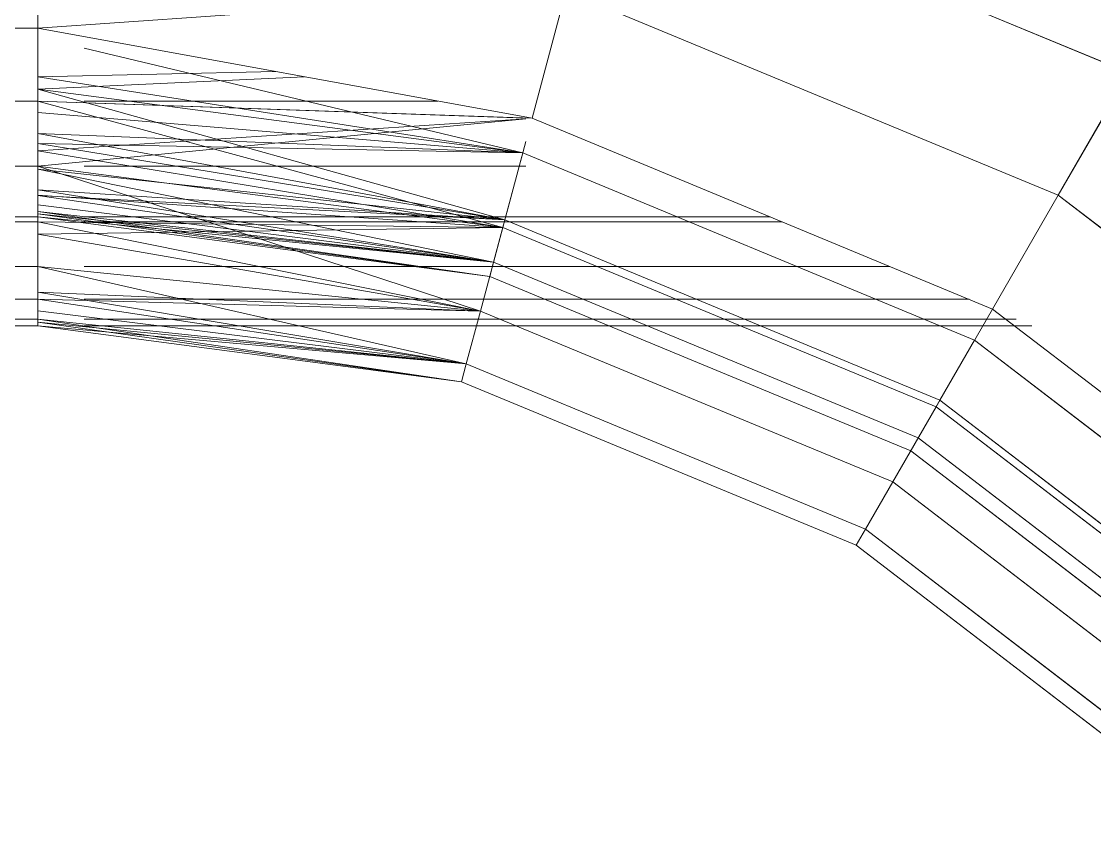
# Model space of a CAD drawing. Header units: centimetres. Extents: x -13689 to 3489, y -437 to 1921.
# Drawn here: x -2937.549 to -2936.565, y 189.836 to 190.579 of the extents above; entities that cross this region are included whole.
import ezdxf

# ---------------------------------------------------------------- set-up
doc = ezdxf.new("R2010")
doc.units = ezdxf.units.CM
doc.layers.add('M-EQPM', color=7, linetype='Continuous', lineweight=9)

# ---------------------------------------------------------------- blocks, each defined once
blk = doc.blocks.new('EQ-05-007 - EQ-05-007_dwg_Agrupar_314-1548995-Sección 3-2')
at = {"layer": 'M-EQPM', "color": 136, "true_color": 0x007f7f}
for p, q in [((-2070.36803, 190.55473), (-2069.96606, 190.45865)), ((-2070.4105, 190.51716), (-2070.16621, 190.52844)), ((-2070.16621, 190.52844), (-2070.4105, 190.51716)), ((-2070.4105, 190.51716), (-2069.96606, 190.45865)), ((-2070.4105, 190.51716), (-2069.98252, 190.39725)), ((-2070.4105, 190.51716), (-2069.96606, 190.45865)), ((-2070.4105, 190.50611), (-2069.96327, 190.49057)), ((-2070.4105, 190.50611), (-2069.98436, 190.39035)), ((-2070.4105, 190.50611), (-2069.96327, 190.49057)), ((-2070.4105, 190.50611), (-2069.96327, 190.49057)), ((-2070.4105, 190.50611), (-2069.96327, 190.49057)), ((-2070.4105, 190.50611), (-2069.96327, 190.49057)), ((-2070.4105, 190.50611), (-2069.96327, 190.49057)), ((-2070.4105, 190.44645), (-2069.96327, 190.48982)), ((-2069.96327, 190.48982), (-2070.4105, 190.44645)), ((-2070.4105, 190.47639), (-2069.98252, 190.39725)), ((-2070.4105, 190.47639), (-2069.98252, 190.39725)), ((-2070.4105, 190.47639), (-2069.96606, 190.45865)), ((-2070.4105, 190.47639), (-2069.98252, 190.39725)), ((-2069.98436, 190.39035), (-2069.96327, 190.46906)), ((-2069.96327, 190.46906), (-2069.98436, 190.39035)), ((-2069.96606, 190.45865), (-2069.96327, 190.46906)), ((-2069.96327, 190.46906), (-2069.96606, 190.45865)), ((-2069.98252, 190.39725), (-2069.96606, 190.45865)), ((-2069.96606, 190.45865), (-2069.98252, 190.39725)), ((-2069.55192, 190.2871), (-2069.96606, 190.45865)), ((-2069.55192, 190.2871), (-2069.96606, 190.45865)), ((-2070.4105, 190.44645), (-2069.98436, 190.39035)), ((-2070.4105, 190.44645), (-2070.00493, 190.31359)), ((-2070.4105, 190.44645), (-2069.98436, 190.39035)), ((-2070.4105, 190.4436), (-2069.98252, 190.39725)), ((-2070.4105, 190.4436), (-2069.99286, 190.35865)), ((-2070.4105, 190.4436), (-2069.98252, 190.39725)), ((-2070.4105, 190.41958), (-2069.99286, 190.35865)), ((-2070.4105, 190.41958), (-2069.98252, 190.39725)), ((-2070.4105, 190.41958), (-2069.99286, 190.35865)), ((-2070.4105, 190.40492), (-2069.99639, 190.34548)), ((-2070.4105, 190.40492), (-2069.99286, 190.35865)), ((-2070.4105, 190.40492), (-2069.99286, 190.35865)), ((-2070.4105, 190.4), (-2069.99639, 190.34548)), ((-2070.4105, 190.4), (-2069.99286, 190.35865)), ((-2069.98252, 190.39725), (-2069.99286, 190.35865)), ((-2069.98252, 190.39725), (-2069.99286, 190.35865)), ((-2069.5837, 190.23205), (-2069.98252, 190.39725)), ((-2069.5837, 190.23205), (-2069.98252, 190.39725)), ((-2070.4105, 190.39549), (-2070.00493, 190.31359)), ((-2070.4105, 190.39549), (-2070.00493, 190.31359)), ((-2070.4105, 190.39549), (-2069.98436, 190.39035)), ((-2070.00493, 190.31359), (-2069.98436, 190.39035)), ((-2069.98436, 190.39035), (-2070.00493, 190.31359)), ((-2069.58727, 190.22586), (-2069.98436, 190.39035)), ((-2069.58727, 190.22586), (-2069.98436, 190.39035)), ((-2069.99286, 190.35865), (-2069.99639, 190.34548)), ((-2069.99639, 190.34548), (-2069.99286, 190.35865)), ((-2069.60368, 190.19744), (-2069.99286, 190.35865)), ((-2069.60368, 190.19744), (-2069.99286, 190.35865)), ((-2070.4105, 190.3545), (-2070.00493, 190.31359)), ((-2070.4105, 190.3545), (-2070.01786, 190.26535)), ((-2070.4105, 190.3545), (-2070.00493, 190.31359)), ((-2069.6105, 190.18564), (-2069.99639, 190.34548)), ((-2070.4105, 190.32447), (-2070.01786, 190.26535)), ((-2070.4105, 190.32447), (-2070.00493, 190.31359)), ((-2070.4105, 190.32447), (-2070.01786, 190.26535)), ((-2070.00493, 190.31359), (-2070.01786, 190.26535)), ((-2070.00493, 190.31359), (-2070.01786, 190.26535)), ((-2069.627, 190.15705), (-2070.00493, 190.31359)), ((-2069.627, 190.15705), (-2070.00493, 190.31359)), ((-2069.58727, 190.22586), (-2069.5355, 190.31554)), ((-2069.5355, 190.31554), (-2069.58727, 190.22586)), ((-2070.4105, 190.30616), (-2070.02227, 190.24889)), ((-2070.4105, 190.30616), (-2070.01786, 190.26535)), ((-2070.4105, 190.30616), (-2070.01786, 190.26535)), ((-2070.4105, 190.3), (-2070.02227, 190.24889)), ((-2070.4105, 190.3), (-2070.01786, 190.26535)), ((-2069.5837, 190.23205), (-2069.55192, 190.2871)), ((-2069.55192, 190.2871), (-2069.5837, 190.23205)), ((-2069.19628, 190.01421), (-2069.55192, 190.2871)), ((-2069.19628, 190.01421), (-2069.55192, 190.2871)), ((-2069.55192, 190.2871), (-2069.19628, 190.01421)), ((-2069.19628, 190.01421), (-2069.55192, 190.2871)), ((-2070.01786, 190.26535), (-2070.02227, 190.24889)), ((-2070.02227, 190.24889), (-2070.01786, 190.26535)), ((-2069.65198, 190.11379), (-2070.01786, 190.26535)), ((-2069.65198, 190.11379), (-2070.01786, 190.26535)), ((-2069.6605, 190.09904), (-2070.02227, 190.24889)), ((-2069.5837, 190.23205), (-2069.60368, 190.19744)), ((-2069.5837, 190.23205), (-2069.60368, 190.19744)), ((-2069.24123, 189.96926), (-2069.5837, 190.23205)), ((-2069.24123, 189.96926), (-2069.5837, 190.23205)), ((-2069.627, 190.15705), (-2069.58727, 190.22586)), ((-2069.58727, 190.22586), (-2069.627, 190.15705)), ((-2069.24628, 189.96421), (-2069.58727, 190.22586)), ((-2069.24628, 189.96421), (-2069.58727, 190.22586)), ((-2069.60368, 190.19744), (-2069.6105, 190.18564)), ((-2069.6105, 190.18564), (-2069.60368, 190.19744)), ((-2069.26949, 189.94101), (-2069.60368, 190.19744)), ((-2069.26949, 189.94101), (-2069.60368, 190.19744)), ((-2069.27913, 189.93137), (-2069.6105, 190.18564)), ((-2069.627, 190.15705), (-2069.65198, 190.11379)), ((-2069.627, 190.15705), (-2069.65198, 190.11379)), ((-2069.30247, 189.90803), (-2069.627, 190.15705)), ((-2069.30247, 189.90803), (-2069.627, 190.15705)), ((-2069.65198, 190.11379), (-2069.6605, 190.09904)), ((-2069.6605, 190.09904), (-2069.65198, 190.11379)), ((-2069.33779, 189.87271), (-2069.65198, 190.11379)), ((-2069.33779, 189.87271), (-2069.65198, 190.11379)), ((-2069.34984, 189.86066), (-2069.6605, 190.09904))]:
    blk.add_line(p, q, dxfattribs=at)
at = {"layer": 'M-EQPM', "color": 136, "true_color": 0x007f7f, "flags": 128}
for points in [[(-2070.4105, 190.51716), (-2069.96606, 190.45865), (-2070.36803, 190.55473)], [(-2069.96327, 190.46906), (-2069.96606, 190.45865), (-2070.36803, 190.55473)], [(-2070.16621, 190.52844), (-2070.4105, 190.51716), (-2069.96606, 190.45865), (-2069.55192, 190.2871)], [(-2070.4105, 190.41958), (-2069.98252, 190.39725), (-2069.99286, 190.35865), (-2070.4105, 190.41958), (-2069.98252, 190.39725), (-2070.4105, 190.4436), (-2069.98252, 190.39725), (-2070.4105, 190.47639), (-2069.96606, 190.45865), (-2070.4105, 190.51716)], [(-2069.98252, 190.39725), (-2070.4105, 190.51716), (-2069.96606, 190.45865), (-2069.98252, 190.39725), (-2069.5837, 190.23205), (-2069.55192, 190.2871), (-2069.19628, 190.01421), (-2069.24123, 189.96926), (-2068.97845, 189.62679), (-2068.92339, 189.65858), (-2068.75185, 189.24443), (-2068.71466, 188.8)], [(-2070.4105, 190.47639), (-2069.98252, 190.39725), (-2070.4105, 190.51716)], [(-2069.96327, 190.46906), (-2069.98436, 190.39035), (-2070.4105, 190.50611), (-2069.98436, 190.39035), (-2070.4105, 190.44645)], [(-2069.96327, 190.48982), (-2070.4105, 190.44645), (-2069.98436, 190.39035), (-2069.96327, 190.46906)], [(-2068.7341, 188.8), (-2068.81325, 189.22798), (-2068.75185, 189.24443), (-2068.92339, 189.65858), (-2068.97845, 189.62679), (-2069.24123, 189.96926), (-2069.19628, 190.01421), (-2069.55192, 190.2871), (-2069.5837, 190.23205), (-2069.98252, 190.39725), (-2070.4105, 190.47639)], [(-2070.4105, 190.47639), (-2069.96606, 190.45865), (-2069.98252, 190.39725), (-2069.96606, 190.45865), (-2069.55192, 190.2871), (-2069.5837, 190.23205), (-2069.24123, 189.96926), (-2069.19628, 190.01421), (-2068.92339, 189.65858), (-2068.97845, 189.62679), (-2068.81325, 189.22798), (-2068.7669, 188.8)], [(-2069.96327, 190.46906), (-2069.98436, 190.39035), (-2070.00493, 190.31359), (-2070.4105, 190.32447), (-2070.01786, 190.26535), (-2070.02227, 190.24889), (-2069.6605, 190.09904), (-2069.65198, 190.11379), (-2070.01786, 190.26535), (-2070.00493, 190.31359), (-2070.4105, 190.39549)], [(-2068.96161, 189.18823), (-2069.11146, 189.55), (-2069.0967, 189.55852), (-2069.33779, 189.87271), (-2069.30247, 189.90803), (-2069.627, 190.15705), (-2069.58727, 190.22586), (-2069.98436, 190.39035), (-2069.96327, 190.46906)], [(-2069.55192, 190.2871), (-2069.96606, 190.45865), (-2069.96327, 190.46906)], [(-2068.7669, 188.8), (-2068.81325, 189.22798), (-2068.97845, 189.62679), (-2068.92339, 189.65858), (-2069.19628, 190.01421), (-2069.24123, 189.96926), (-2069.5837, 190.23205), (-2069.55192, 190.2871), (-2069.96606, 190.45865), (-2069.98252, 190.39725), (-2070.4105, 190.4436)], [(-2070.4105, 190.44645), (-2070.00493, 190.31359), (-2070.4105, 190.44645), (-2069.98436, 190.39035), (-2070.00493, 190.31359), (-2070.4105, 190.39549)], [(-2069.5355, 190.31554), (-2069.58727, 190.22586), (-2069.98436, 190.39035), (-2070.4105, 190.39549), (-2069.98436, 190.39035), (-2070.4105, 190.44645)], [(-2070.4105, 190.41958), (-2069.99286, 190.35865), (-2070.4105, 190.4436), (-2069.98252, 190.39725), (-2069.5837, 190.23205), (-2069.60368, 190.19744), (-2069.26949, 189.94101), (-2069.24123, 189.96926), (-2068.97845, 189.62679), (-2069.01305, 189.60681), (-2068.85185, 189.21764), (-2068.79944, 188.8)], [(-2068.78577, 188.8), (-2068.85185, 189.21764), (-2068.81325, 189.22798), (-2068.97845, 189.62679), (-2069.01305, 189.60681), (-2069.26949, 189.94101), (-2069.24123, 189.96926), (-2069.5837, 190.23205), (-2069.60368, 190.19744), (-2069.99286, 190.35865), (-2069.98252, 190.39725), (-2069.99286, 190.35865), (-2070.4105, 190.4436)], [(-2070.4105, 190.41958), (-2069.99286, 190.35865), (-2070.4105, 190.40492), (-2069.99639, 190.34548), (-2070.4105, 190.4)], [(-2070.4105, 190.41958), (-2069.99286, 190.35865), (-2070.4105, 190.4)], [(-2069.27913, 189.93137), (-2069.6105, 190.18564), (-2069.60368, 190.19744), (-2069.5837, 190.23205), (-2069.98252, 190.39725), (-2069.99286, 190.35865), (-2069.60368, 190.19744), (-2069.99286, 190.35865), (-2069.99639, 190.34548), (-2069.6105, 190.18564), (-2069.60368, 190.19744), (-2069.99286, 190.35865), (-2070.4105, 190.40492)], [(-2070.4105, 190.40492), (-2069.99639, 190.34548), (-2069.99286, 190.35865), (-2069.99639, 190.34548), (-2069.99286, 190.35865), (-2070.4105, 190.40492)], [(-2070.4105, 190.40492), (-2069.99286, 190.35865), (-2070.4105, 190.4), (-2069.99639, 190.34548), (-2069.6105, 190.18564), (-2069.60368, 190.19744), (-2069.26949, 189.94101), (-2069.27913, 189.93137), (-2069.6105, 190.18564), (-2069.60368, 190.19744), (-2069.26949, 189.94101), (-2069.60368, 190.19744), (-2069.5837, 190.23205), (-2069.24123, 189.96926), (-2069.26949, 189.94101), (-2069.27913, 189.93137), (-2069.02486, 189.6), (-2069.01305, 189.60681), (-2068.85185, 189.21764), (-2068.86502, 189.21411), (-2068.80772, 188.8)], [(-2070.4105, 190.3545), (-2070.00493, 190.31359), (-2070.4105, 190.39549)], [(-2070.4105, 190.3545), (-2070.00493, 190.31359), (-2070.4105, 190.39549)], [(-2070.4105, 190.32447), (-2070.00493, 190.31359), (-2069.98436, 190.39035), (-2069.58727, 190.22586), (-2069.5355, 190.31554)], [(-2069.17306, 190.03744), (-2069.24628, 189.96421), (-2069.58727, 190.22586), (-2069.627, 190.15705), (-2070.00493, 190.31359), (-2070.4105, 190.3545)], [(-2070.4105, 190.3545), (-2070.01786, 190.26535), (-2070.4105, 190.3545), (-2070.00493, 190.31359), (-2070.01786, 190.26535), (-2070.02227, 190.24889), (-2069.6605, 190.09904)], [(-2070.4105, 190.32447), (-2070.01786, 190.26535), (-2070.4105, 190.30616)], [(-2069.6605, 190.09904), (-2069.65198, 190.11379), (-2070.01786, 190.26535), (-2070.4105, 190.32447)], [(-2070.4105, 190.32447), (-2070.01786, 190.26535), (-2070.4105, 190.30616)], [(-2069.17306, 190.03744), (-2069.24628, 189.96421), (-2069.58727, 190.22586), (-2069.627, 190.15705), (-2070.00493, 190.31359), (-2070.01786, 190.26535), (-2069.65198, 190.11379), (-2069.33779, 189.87271), (-2069.34984, 189.86066), (-2069.6605, 190.09904), (-2069.65198, 190.11379), (-2069.627, 190.15705), (-2069.30247, 189.90803), (-2069.24628, 189.96421), (-2068.98463, 189.62322), (-2068.89495, 189.675)], [(-2069.5355, 190.31554), (-2069.58727, 190.22586), (-2069.24628, 189.96421), (-2069.30247, 189.90803), (-2069.05345, 189.58349), (-2069.0967, 189.55852), (-2068.94515, 189.19264), (-2068.96161, 189.18823)], [(-2069.5355, 190.31554), (-2069.58727, 190.22586), (-2069.24628, 189.96421), (-2069.30247, 189.90803), (-2069.05345, 189.58349), (-2069.0967, 189.55852), (-2068.94515, 189.19264), (-2068.90703, 188.8), (-2068.94515, 189.19264), (-2068.96161, 189.18823), (-2068.90703, 188.8), (-2068.90434, 186.8)], [(-2070.4105, 190.30616), (-2070.01786, 190.26535), (-2070.4105, 190.3)], [(-2070.4105, 190.3), (-2070.02227, 190.24889), (-2070.4105, 190.30616), (-2070.02227, 190.24889), (-2070.01786, 190.26535), (-2070.4105, 190.30616)], [(-2068.89495, 189.675), (-2068.98463, 189.62322), (-2069.24628, 189.96421), (-2069.30247, 189.90803), (-2069.627, 190.15705), (-2069.65198, 190.11379), (-2069.33779, 189.87271), (-2069.0967, 189.55852), (-2069.11146, 189.55), (-2069.34984, 189.86066), (-2069.33779, 189.87271), (-2069.30247, 189.90803), (-2069.05345, 189.58349), (-2068.98463, 189.62322), (-2068.82015, 189.22613), (-2068.72013, 189.25293)]]:
    blk.add_lwpolyline(points, dxfattribs=at)
for points in [[(-2069.96327, 190.46906), (-2069.96606, 190.45865)], [(-2069.11146, 189.55), (-2069.34984, 189.86066), (-2069.33779, 189.87271), (-2069.65198, 190.11379), (-2069.627, 190.15705), (-2070.00493, 190.31359), (-2069.98436, 190.39035), (-2069.58727, 190.22586), (-2069.627, 190.15705), (-2069.30247, 189.90803), (-2069.33779, 189.87271), (-2069.0967, 189.55852)], [(-2069.34984, 189.86066), (-2069.6605, 190.09904), (-2069.65198, 190.11379), (-2070.01786, 190.26535), (-2070.00493, 190.31359), (-2069.627, 190.15705), (-2069.65198, 190.11379), (-2069.33779, 189.87271)], [(-2070.01786, 190.26535), (-2070.4105, 190.3), (-2070.02227, 190.24889)]]:
    blk.add_lwpolyline(points, close=True, dxfattribs=at)
blk = doc.blocks.new('EQ-05-007 - EQ-05-007_dwg_Agrupar_317-1548996-Sección 3-2')
at = {"layer": 'M-EQPM', "color": 136, "true_color": 0x007f7f}
for p, q in [((-2069.89286, 190.73185), (-2069.4105, 190.53205)), ((-2070.4105, 190.573), (-2070.4105, 190.64549)), ((-2070.4105, 190.573), (-2069.92635, 190.60685)), ((-2069.95756, 190.49037), (-2069.92635, 190.60685)), ((-2069.92635, 190.60685), (-2069.4752, 190.41998)), ((-2070.4105, 190.573), (-2086.4105, 190.573)), ((-2070.4105, 190.50611), (-2070.4105, 190.573)), ((-2069.95756, 190.49037), (-2070.4105, 190.573)), ((-2069.96606, 190.45865), (-2070.36803, 190.55473)), ((-2070.19257, 190.53324), (-2070.4105, 190.52848)), ((-2070.19257, 190.53324), (-2070.4105, 190.52848)), ((-2070.4105, 190.52848), (-2069.96606, 190.45865)), ((-2069.4752, 190.41998), (-2069.4105, 190.53205)), ((-2069.98252, 190.39725), (-2070.4105, 190.51716)), ((-2069.96606, 190.45865), (-2070.4105, 190.51716)), ((-2070.4105, 190.50611), (-2086.4105, 190.50611)), ((-2069.98436, 190.39035), (-2070.4105, 190.50611)), ((-2070.4105, 190.44645), (-2070.4105, 190.50611)), ((-2070.4105, 190.50611), (-2069.95756, 190.49037)), ((-2069.96327, 190.49057), (-2070.4105, 190.50611)), ((-2070.4105, 190.50611), (-2069.96327, 190.49057)), ((-2069.96327, 190.49057), (-2070.4105, 190.50611)), ((-2069.96606, 190.45865), (-2070.4105, 190.49584)), ((-2069.96327, 190.48999), (-2070.4105, 190.4606)), ((-2070.4105, 190.4606), (-2069.96327, 190.48999)), ((-2069.95756, 190.49037), (-2069.5355, 190.31554)), ((-2069.98252, 190.39725), (-2070.4105, 190.47639)), ((-2069.96606, 190.45865), (-2070.4105, 190.46741)), ((-2070.4105, 190.46741), (-2069.98252, 190.39725)), ((-2069.98436, 190.39035), (-2069.96327, 190.46906)), ((-2069.96327, 190.46906), (-2069.98436, 190.39035)), ((-2069.96606, 190.45865), (-2069.96327, 190.46906)), ((-2069.96327, 190.46906), (-2069.96606, 190.45865)), ((-2069.98436, 190.39035), (-2070.4105, 190.4606)), ((-2069.98252, 190.39725), (-2069.96606, 190.45865)), ((-2069.96606, 190.45865), (-2069.98252, 190.39725)), ((-2069.96606, 190.45865), (-2069.55192, 190.2871)), ((-2069.96606, 190.45865), (-2069.55192, 190.2871)), ((-2070.4105, 190.44645), (-2086.4105, 190.44645)), ((-2070.00493, 190.31359), (-2070.4105, 190.44645)), ((-2070.4105, 190.39549), (-2070.4105, 190.44645)), ((-2069.98436, 190.39035), (-2070.4105, 190.44645)), ((-2069.98252, 190.39725), (-2070.4105, 190.4436)), ((-2069.98252, 190.39725), (-2070.4105, 190.4436)), ((-2069.98252, 190.39725), (-2070.4105, 190.42472)), ((-2070.4105, 190.42472), (-2069.99286, 190.35865)), ((-2069.98436, 190.39035), (-2070.4105, 190.4198)), ((-2069.99286, 190.35865), (-2070.4105, 190.41958)), ((-2070.4105, 190.41958), (-2069.98252, 190.39725)), ((-2069.5355, 190.31554), (-2069.4752, 190.41998)), ((-2069.4752, 190.41998), (-2069.08779, 190.12271)), ((-2069.99286, 190.35865), (-2070.4105, 190.41105)), ((-2070.4105, 190.4), (-2086.4105, 190.4)), ((-2069.99639, 190.34548), (-2070.4105, 190.40492)), ((-2070.4105, 190.40492), (-2069.99286, 190.35865)), ((-2069.99639, 190.34548), (-2070.4105, 190.40277)), ((-2069.99286, 190.35865), (-2070.4105, 190.40277)), ((-2069.99639, 190.34548), (-2070.4105, 190.4)), ((-2069.99286, 190.35865), (-2069.98252, 190.39725)), ((-2069.98252, 190.39725), (-2069.99286, 190.35865)), ((-2069.98252, 190.39725), (-2069.5837, 190.23205)), ((-2069.98252, 190.39725), (-2069.5837, 190.23205)), ((-2070.4105, 190.39549), (-2086.4105, 190.39549)), ((-2070.00493, 190.31359), (-2070.4105, 190.39549)), ((-2070.4105, 190.3545), (-2070.4105, 190.39549)), ((-2069.98436, 190.39035), (-2070.4105, 190.38427)), ((-2070.00493, 190.31359), (-2069.98436, 190.39035)), ((-2069.98436, 190.39035), (-2070.00493, 190.31359)), ((-2069.98436, 190.39035), (-2069.58727, 190.22586)), ((-2069.98436, 190.39035), (-2069.58727, 190.22586)), ((-2070.00493, 190.31359), (-2070.4105, 190.38427)), ((-2069.99639, 190.34548), (-2069.99286, 190.35865)), ((-2069.99639, 190.34548), (-2069.99286, 190.35865)), ((-2069.99286, 190.35865), (-2069.60368, 190.19744)), ((-2069.99286, 190.35865), (-2069.60368, 190.19744)), ((-2070.4105, 190.3545), (-2086.4105, 190.3545)), ((-2070.4105, 190.32447), (-2070.4105, 190.3545)), ((-2070.00493, 190.31359), (-2070.4105, 190.3545)), ((-2070.00493, 190.31359), (-2070.4105, 190.3545)), ((-2069.99639, 190.34548), (-2069.6105, 190.18564)), ((-2070.00493, 190.31359), (-2070.4105, 190.3309)), ((-2070.4105, 190.3309), (-2070.01786, 190.26535)), ((-2070.4105, 190.32447), (-2086.4105, 190.32447)), ((-2070.4105, 190.30616), (-2070.4105, 190.32447)), ((-2070.01786, 190.26535), (-2070.4105, 190.32447)), ((-2070.4105, 190.32447), (-2070.00493, 190.31359)), ((-2070.01786, 190.26535), (-2070.4105, 190.31381)), ((-2070.01786, 190.26535), (-2070.00493, 190.31359)), ((-2070.00493, 190.31359), (-2070.01786, 190.26535)), ((-2070.00493, 190.31359), (-2069.627, 190.15705)), ((-2070.00493, 190.31359), (-2069.627, 190.15705)), ((-2069.58727, 190.22586), (-2069.5355, 190.31554)), ((-2069.5355, 190.31554), (-2069.58727, 190.22586)), ((-2069.5355, 190.31554), (-2069.17306, 190.03744)), ((-2070.4105, 190.30616), (-2086.4105, 190.30616)), ((-2070.4105, 190.3), (-2086.4105, 190.3)), ((-2070.02227, 190.24889), (-2070.4105, 190.30616)), ((-2070.4105, 190.30616), (-2070.4105, 190.3)), ((-2070.4105, 190.30616), (-2070.01786, 190.26535)), ((-2070.02227, 190.24889), (-2070.4105, 190.30347)), ((-2070.01786, 190.26535), (-2070.4105, 190.30347)), ((-2070.02227, 190.24889), (-2070.4105, 190.3)), ((-2069.5837, 190.23205), (-2069.55192, 190.2871)), ((-2069.55192, 190.2871), (-2069.5837, 190.23205)), ((-2069.55192, 190.2871), (-2069.19628, 190.01421)), ((-2069.55192, 190.2871), (-2069.19628, 190.01421)), ((-2069.19628, 190.01421), (-2069.55192, 190.2871)), ((-2069.55192, 190.2871), (-2069.19628, 190.01421)), ((-2070.02227, 190.24889), (-2070.01786, 190.26535)), ((-2070.02227, 190.24889), (-2070.01786, 190.26535)), ((-2070.01786, 190.26535), (-2069.65198, 190.11379)), ((-2070.01786, 190.26535), (-2069.65198, 190.11379)), ((-2070.02227, 190.24889), (-2069.6605, 190.09904)), ((-2069.60368, 190.19744), (-2069.5837, 190.23205)), ((-2069.5837, 190.23205), (-2069.60368, 190.19744)), ((-2069.5837, 190.23205), (-2069.24123, 189.96926)), ((-2069.5837, 190.23205), (-2069.24123, 189.96926)), ((-2069.627, 190.15705), (-2069.58727, 190.22586)), ((-2069.58727, 190.22586), (-2069.627, 190.15705)), ((-2069.58727, 190.22586), (-2069.24628, 189.96421)), ((-2069.58727, 190.22586), (-2069.24628, 189.96421)), ((-2069.60368, 190.19744), (-2069.6105, 190.18564)), ((-2069.6105, 190.18564), (-2069.60368, 190.19744)), ((-2069.60368, 190.19744), (-2069.26949, 189.94101)), ((-2069.60368, 190.19744), (-2069.26949, 189.94101)), ((-2069.6105, 190.18564), (-2069.27913, 189.93137)), ((-2069.65198, 190.11379), (-2069.627, 190.15705)), ((-2069.627, 190.15705), (-2069.65198, 190.11379)), ((-2069.627, 190.15705), (-2069.30247, 189.90803)), ((-2069.627, 190.15705), (-2069.30247, 189.90803)), ((-2069.65198, 190.11379), (-2069.6605, 190.09904)), ((-2069.6605, 190.09904), (-2069.65198, 190.11379)), ((-2069.65198, 190.11379), (-2069.33779, 189.87271)), ((-2069.65198, 190.11379), (-2069.33779, 189.87271)), ((-2069.6605, 190.09904), (-2069.34984, 189.86066))]:
    blk.add_line(p, q, dxfattribs=at)
at = {"layer": 'M-EQPM', "color": 136, "true_color": 0x007f7f, "flags": 128}
for points in [[(-2069.89286, 190.73185), (-2070.4105, 190.87822), (-2069.89286, 190.73185), (-2069.4105, 190.53205), (-2069.4752, 190.41998), (-2069.08779, 190.12271)], [(-2069.17306, 190.03744), (-2069.5355, 190.31554), (-2069.4752, 190.41998), (-2069.92635, 190.60685), (-2069.89286, 190.73185), (-2070.4105, 190.8), (-2070.4105, 190.87822), (-2070.4105, 190.8), (-2086.4105, 190.8), (-2070.4105, 190.8), (-2070.4105, 190.72178), (-2070.4105, 190.8), (-2069.92635, 190.60685), (-2070.4105, 190.8), (-2069.89286, 190.73185), (-2069.92635, 190.60685), (-2070.4105, 190.72178), (-2070.4105, 190.64549), (-2086.4105, 190.64549)], [(-2069.96327, 190.46906), (-2069.98436, 190.39035), (-2069.58727, 190.22586), (-2069.627, 190.15705), (-2069.30247, 189.90803), (-2069.33779, 189.87271), (-2069.34984, 189.86066), (-2069.6605, 190.09904), (-2069.65198, 190.11379), (-2069.33779, 189.87271), (-2069.0967, 189.55852), (-2069.05345, 189.58349), (-2069.30247, 189.90803), (-2069.24628, 189.96421), (-2069.58727, 190.22586), (-2069.5355, 190.31554), (-2069.95756, 190.49037), (-2069.92635, 190.60685), (-2070.4105, 190.573), (-2069.92635, 190.60685), (-2070.4105, 190.64549), (-2070.4105, 190.573), (-2086.4105, 190.573)], [(-2069.89286, 190.73185), (-2069.4105, 190.53205), (-2069.4752, 190.41998), (-2069.08779, 190.12271), (-2069.17306, 190.03744), (-2068.89495, 189.675), (-2068.98463, 189.62322), (-2068.82015, 189.22613), (-2068.8969, 189.20557), (-2068.88602, 188.8), (-2068.856, 188.8), (-2068.856, 186.8)], [(-2086.4105, 190.573), (-2070.4105, 190.573), (-2070.4105, 190.64549), (-2069.92635, 190.60685), (-2069.95756, 190.49037), (-2069.5355, 190.31554), (-2069.58727, 190.22586), (-2069.24628, 189.96421), (-2069.30247, 189.90803), (-2069.05345, 189.58349), (-2069.0967, 189.55852), (-2068.94515, 189.19264), (-2068.8969, 189.20557), (-2069.05345, 189.58349), (-2068.98463, 189.62322), (-2069.24628, 189.96421), (-2069.17306, 190.03744), (-2069.5355, 190.31554), (-2069.4752, 190.41998), (-2069.92635, 190.60685), (-2070.4105, 190.72178), (-2086.4105, 190.72178)], [(-2086.4105, 190.39549), (-2070.4105, 190.39549), (-2070.4105, 190.44645), (-2070.00493, 190.31359), (-2070.4105, 190.44645), (-2069.98436, 190.39035), (-2070.00493, 190.31359), (-2070.4105, 190.39549), (-2070.4105, 190.44645), (-2069.98436, 190.39035), (-2070.00493, 190.31359), (-2069.627, 190.15705), (-2069.65198, 190.11379), (-2069.6605, 190.09904), (-2070.02227, 190.24889), (-2070.01786, 190.26535), (-2069.65198, 190.11379), (-2069.33779, 189.87271)], [(-2069.30247, 189.90803), (-2069.627, 190.15705), (-2069.58727, 190.22586), (-2069.98436, 190.39035), (-2070.4105, 190.50611), (-2070.4105, 190.573), (-2069.95756, 190.49037)], [(-2086.4105, 190.39549), (-2086.4105, 190.44645), (-2070.4105, 190.44645), (-2070.4105, 190.50611), (-2069.95756, 190.49037), (-2070.4105, 190.573), (-2070.4105, 190.50611), (-2086.4105, 190.50611), (-2086.4105, 190.44645), (-2086.83663, 190.39035), (-2086.4105, 190.39549), (-2086.83663, 190.39035), (-2087.23372, 190.22586), (-2087.2855, 190.31554), (-2087.64793, 190.03744), (-2087.7332, 190.12271), (-2088.03048, 189.7353), (-2088.14255, 189.8), (-2088.34235, 189.31764), (-2088.46735, 189.35113)], [(-2070.4105, 190.47639), (-2069.98252, 190.39725), (-2070.4105, 190.51716), (-2069.96606, 190.45865), (-2070.36803, 190.55473)], [(-2069.96327, 190.46906), (-2069.96606, 190.45865), (-2070.36803, 190.55473)], [(-2070.19257, 190.53324), (-2070.4105, 190.52848), (-2069.96606, 190.45865), (-2069.98252, 190.39725), (-2070.4105, 190.46741), (-2069.96606, 190.45865), (-2070.4105, 190.49584)], [(-2070.4105, 190.52848), (-2069.96606, 190.45865), (-2069.96327, 190.46906)], [(-2086.4105, 190.50611), (-2070.4105, 190.50611), (-2069.95756, 190.49037)], [(-2069.96327, 190.46906), (-2069.98436, 190.39035), (-2070.4105, 190.50611), (-2070.4105, 190.44645), (-2086.4105, 190.44645), (-2086.4105, 190.39549)], [(-2070.4105, 190.49584), (-2069.96606, 190.45865), (-2069.55192, 190.2871), (-2069.5837, 190.23205), (-2069.24123, 189.96926), (-2069.19628, 190.01421), (-2068.92339, 189.65858), (-2068.97845, 189.62679), (-2068.81325, 189.22798), (-2068.75185, 189.24443)], [(-2069.96327, 190.48999), (-2070.4105, 190.4606), (-2069.98436, 190.39035), (-2069.96327, 190.46906)], [(-2070.4105, 190.47639), (-2069.98252, 190.39725), (-2069.96606, 190.45865), (-2069.55192, 190.2871), (-2069.5837, 190.23205), (-2069.24123, 189.96926), (-2069.19628, 190.01421), (-2068.92339, 189.65858), (-2068.97845, 189.62679), (-2068.81325, 189.22798), (-2068.7341, 188.8)], [(-2070.4105, 190.4606), (-2069.98436, 190.39035), (-2069.96327, 190.46906)], [(-2069.96327, 190.46906), (-2069.96606, 190.45865), (-2069.55192, 190.2871)], [(-2069.96327, 190.46906), (-2069.96606, 190.45865), (-2069.55192, 190.2871)], [(-2068.81325, 189.22798), (-2068.75185, 189.24443), (-2068.92339, 189.65858), (-2068.97845, 189.62679), (-2069.24123, 189.96926), (-2069.19628, 190.01421), (-2069.55192, 190.2871), (-2069.5837, 190.23205), (-2069.98252, 190.39725), (-2070.4105, 190.4436), (-2069.98252, 190.39725), (-2070.4105, 190.41958), (-2069.99286, 190.35865), (-2070.4105, 190.41958)], [(-2068.69334, 188.8), (-2068.75185, 189.24443), (-2068.92339, 189.65858), (-2068.97845, 189.62679), (-2069.24123, 189.96926), (-2069.19628, 190.01421), (-2069.55192, 190.2871), (-2069.5837, 190.23205), (-2069.98252, 190.39725), (-2070.4105, 190.4436)], [(-2070.4105, 190.41105), (-2069.99286, 190.35865), (-2070.4105, 190.42472), (-2069.98252, 190.39725), (-2070.4105, 190.4436)], [(-2070.4105, 190.42472), (-2069.98252, 190.39725), (-2069.99286, 190.35865), (-2069.60368, 190.19744), (-2069.26949, 189.94101), (-2069.27913, 189.93137), (-2069.26949, 189.94101), (-2069.01305, 189.60681), (-2069.02486, 189.6), (-2069.27913, 189.93137), (-2069.26949, 189.94101), (-2069.01305, 189.60681), (-2069.02486, 189.6), (-2069.01305, 189.60681), (-2068.85185, 189.21764), (-2068.80557, 188.8)], [(-2070.4105, 190.42472), (-2069.99286, 190.35865), (-2069.98252, 190.39725), (-2069.5837, 190.23205), (-2069.60368, 190.19744), (-2069.26949, 189.94101), (-2069.24123, 189.96926), (-2068.97845, 189.62679), (-2069.01305, 189.60681), (-2068.85185, 189.21764), (-2068.81325, 189.22798), (-2068.85185, 189.21764), (-2068.7669, 188.8)], [(-2069.5355, 190.31554), (-2069.58727, 190.22586), (-2069.98436, 190.39035), (-2070.4105, 190.4198), (-2069.98436, 190.39035), (-2070.00493, 190.31359), (-2070.4105, 190.38427), (-2069.98436, 190.39035), (-2070.4105, 190.38427)], [(-2070.4105, 190.40492), (-2069.99286, 190.35865), (-2069.98252, 190.39725), (-2070.4105, 190.41958)], [(-2068.7669, 188.8), (-2068.81325, 189.22798), (-2068.97845, 189.62679), (-2069.01305, 189.60681), (-2069.26949, 189.94101), (-2069.24123, 189.96926), (-2069.5837, 190.23205), (-2069.60368, 190.19744), (-2069.99286, 190.35865), (-2070.4105, 190.41105)], [(-2069.27913, 189.93137), (-2069.6105, 190.18564), (-2069.60368, 190.19744), (-2069.6105, 190.18564), (-2069.60368, 190.19744), (-2069.5837, 190.23205), (-2069.24123, 189.96926)], [(-2069.26949, 189.94101), (-2069.60368, 190.19744), (-2069.26949, 189.94101)], [(-2069.27913, 189.93137), (-2069.6105, 190.18564), (-2069.99639, 190.34548), (-2069.99286, 190.35865), (-2069.99639, 190.34548), (-2070.4105, 190.40492)], [(-2086.4105, 190.3545), (-2070.4105, 190.3545), (-2070.4105, 190.39549), (-2070.4105, 190.3545), (-2086.4105, 190.3545)], [(-2086.4105, 190.3), (-2086.4105, 190.30616), (-2086.4105, 190.32447), (-2086.4105, 190.3545), (-2086.4105, 190.39549), (-2070.4105, 190.39549), (-2070.00493, 190.31359), (-2069.627, 190.15705), (-2069.65198, 190.11379), (-2070.01786, 190.26535), (-2070.00493, 190.31359), (-2070.4105, 190.3545), (-2070.4105, 190.32447), (-2086.4105, 190.32447), (-2086.80313, 190.26535), (-2086.4105, 190.30616)], [(-2070.4105, 190.3545), (-2070.00493, 190.31359), (-2069.98436, 190.39035), (-2069.58727, 190.22586), (-2069.5355, 190.31554)], [(-2070.4105, 190.38427), (-2070.00493, 190.31359), (-2070.4105, 190.3545)], [(-2086.4105, 190.32447), (-2070.4105, 190.32447), (-2070.01786, 190.26535), (-2070.00493, 190.31359), (-2070.4105, 190.32447), (-2070.00493, 190.31359), (-2070.4105, 190.3545), (-2070.4105, 190.32447), (-2070.4105, 190.30616), (-2070.01786, 190.26535), (-2070.4105, 190.32447), (-2070.4105, 190.30616), (-2086.4105, 190.30616)], [(-2086.4105, 190.30616), (-2070.4105, 190.30616), (-2070.01786, 190.26535), (-2070.02227, 190.24889), (-2070.4105, 190.30616), (-2070.02227, 190.24889), (-2070.4105, 190.3), (-2070.4105, 190.30616), (-2070.4105, 190.3), (-2086.4105, 190.3)], [(-2070.4105, 190.3309), (-2070.01786, 190.26535), (-2070.4105, 190.31381)], [(-2069.17306, 190.03744), (-2069.24628, 189.96421), (-2069.58727, 190.22586), (-2069.627, 190.15705), (-2070.00493, 190.31359), (-2070.4105, 190.3309), (-2070.00493, 190.31359), (-2070.01786, 190.26535), (-2070.4105, 190.3309)], [(-2070.4105, 190.31381), (-2070.01786, 190.26535), (-2070.00493, 190.31359), (-2069.627, 190.15705), (-2069.58727, 190.22586), (-2069.24628, 189.96421), (-2069.17306, 190.03744)], [(-2070.4105, 190.3), (-2086.4105, 190.3), (-2086.15043, 190.30006)], [(-2070.4105, 190.30347), (-2070.02227, 190.24889), (-2070.4105, 190.3)], [(-2068.89495, 189.675), (-2068.98463, 189.62322), (-2069.24628, 189.96421), (-2069.30247, 189.90803), (-2069.627, 190.15705), (-2069.65198, 190.11379), (-2070.01786, 190.26535), (-2070.4105, 190.30347)], [(-2070.02227, 190.24889), (-2070.01786, 190.26535), (-2069.65198, 190.11379), (-2069.627, 190.15705), (-2069.30247, 189.90803), (-2069.24628, 189.96421), (-2068.98463, 189.62322), (-2068.89495, 189.675)], [(-2068.72013, 189.25293), (-2068.82015, 189.22613), (-2068.98463, 189.62322), (-2069.05345, 189.58349), (-2069.30247, 189.90803), (-2069.33779, 189.87271), (-2069.65198, 190.11379), (-2069.6605, 190.09904), (-2070.02227, 190.24889)]]:
    blk.add_lwpolyline(points, dxfattribs=at)
for points in [[(-2070.4105, 190.51716), (-2069.96606, 190.45865), (-2069.98252, 190.39725)], [(-2070.4105, 190.46741), (-2069.98252, 190.39725), (-2069.96606, 190.45865)], [(-2070.4105, 190.4), (-2069.99639, 190.34548), (-2070.4105, 190.40492), (-2069.99286, 190.35865), (-2069.98252, 190.39725), (-2069.5837, 190.23205), (-2069.60368, 190.19744), (-2069.99286, 190.35865), (-2069.60368, 190.19744), (-2069.6105, 190.18564), (-2069.99639, 190.34548), (-2069.99286, 190.35865), (-2070.4105, 190.40277), (-2069.99639, 190.34548)], [(-2070.4105, 190.40277), (-2069.99639, 190.34548), (-2069.99286, 190.35865)], [(-2070.4105, 190.30347), (-2070.02227, 190.24889), (-2070.01786, 190.26535)], [(-2069.34984, 189.86066), (-2069.33779, 189.87271), (-2069.34984, 189.86066), (-2069.11146, 189.55), (-2069.0967, 189.55852), (-2069.05345, 189.58349), (-2068.8969, 189.20557), (-2068.94515, 189.19264), (-2069.0967, 189.55852), (-2069.33779, 189.87271), (-2069.65198, 190.11379), (-2069.6605, 190.09904)]]:
    blk.add_lwpolyline(points, close=True, dxfattribs=at)
blk = doc.blocks.new('EQ-05-007 - EQ-05-007_dwg_011_ENZUNCHADOR_dwg-1549000-Sección 3-2')
for name in ['EQ-05-007 - EQ-05-007_dwg_Agrupar_314-1548995-Sección 3-2', 'EQ-05-007 - EQ-05-007_dwg_Agrupar_317-1548996-Sección 3-2']:
    blk.add_blockref(name, (0, 0))
blk = doc.blocks.new('EQ-05-007 - EQ-05-007_dwg-1548992-Sección 3-2')
blk.add_blockref('EQ-05-007 - EQ-05-007_dwg_011_ENZUNCHADOR_dwg-1549000-Sección 3-2', (0, 0))
blk = doc.blocks.new('EQ-05-007 - EQ-05-007-1549005-Sección 3-2')
blk.add_blockref('EQ-05-007 - EQ-05-007_dwg-1548992-Sección 3-2', (0, 0))
blk = doc.blocks.new('EQ-05-007 - EQ-05-007_dwg_Agrupar_317-V22-Sección 3-2')
at = {"layer": 'M-EQPM', "color": 136, "true_color": 0x007f7f}
for p, q in [((-2070.04382, 190.50611), (-2070.36803, 190.50611)), ((-2070.36803, 190.50611), (-2070.04382, 190.50611)), ((-2070.04382, 190.50611), (-2070.36803, 190.50611)), ((-2069.96327, 190.44645), (-2070.36803, 190.44645)), ((-2069.96327, 190.44645), (-2070.36803, 190.44645)), ((-2070.36803, 190.44645), (-2069.96327, 190.44645)), ((-2069.73939, 190.4), (-2070.36803, 190.4)), ((-2069.72851, 190.39549), (-2070.36803, 190.39549)), ((-2070.36803, 190.39549), (-2069.72851, 190.39549)), ((-2070.36803, 190.39549), (-2069.72851, 190.39549)), ((-2069.62953, 190.3545), (-2070.36803, 190.3545)), ((-2070.36803, 190.3545), (-2069.62954, 190.3545)), ((-2069.62954, 190.3545), (-2070.36803, 190.3545)), ((-2069.55705, 190.32447), (-2070.36803, 190.32447)), ((-2069.55705, 190.32447), (-2070.36803, 190.32447)), ((-2070.36803, 190.32447), (-2069.55705, 190.32447)), ((-2069.5137, 190.30616), (-2070.36803, 190.30616)), ((-2069.5137, 190.30616), (-2070.36803, 190.30616)), ((-2070.36803, 190.30616), (-2069.5137, 190.30616)), ((-2069.49941, 190.3), (-2070.36803, 190.3)), ((-2069.49941, 190.3), (-2070.36803, 190.3)), ((-2069.49941, 190.3), (-2070.36803, 190.3))]:
    blk.add_line(p, q, dxfattribs=at)
blk = doc.blocks.new('EQ-05-007 - EQ-05-007_dwg_011_ENZUNCHADOR_dwg-V24-Sección 3-2')
blk.add_blockref('EQ-05-007 - EQ-05-007_dwg_Agrupar_317-V22-Sección 3-2', (0, 0))
blk = doc.blocks.new('EQ-05-007 - EQ-05-007_dwg-V25-Sección 3-2')
blk.add_blockref('EQ-05-007 - EQ-05-007_dwg_011_ENZUNCHADOR_dwg-V24-Sección 3-2', (0, 0))
blk = doc.blocks.new('EQ-05-007 - EQ-05-007-V26-Sección 3-2')
blk.add_blockref('EQ-05-007 - EQ-05-007_dwg-V25-Sección 3-2', (0, 0))
blk = doc.blocks.new('PQ_RVR_MEP-01_ZZ_ZZ_MO_T_A_rvt-2-Sección 3-2')
at = {"layer": 'M-EQPM', "lineweight": 9}
for name in ['EQ-05-007 - EQ-05-007-1549005-Sección 3-2', 'EQ-05-007 - EQ-05-007-V26-Sección 3-2']:
    blk.add_blockref(name, (0, 0), dxfattribs=at)

msp = doc.modelspace()

# ---------------------------------------------------------------- block references
at = {"lineweight": 5}
msp.add_blockref('PQ_RVR_MEP-01_ZZ_ZZ_MO_T_A_rvt-2-Sección 3-2', (-867.12328, 0), dxfattribs=at)

doc.saveas('drawing.dxf')
